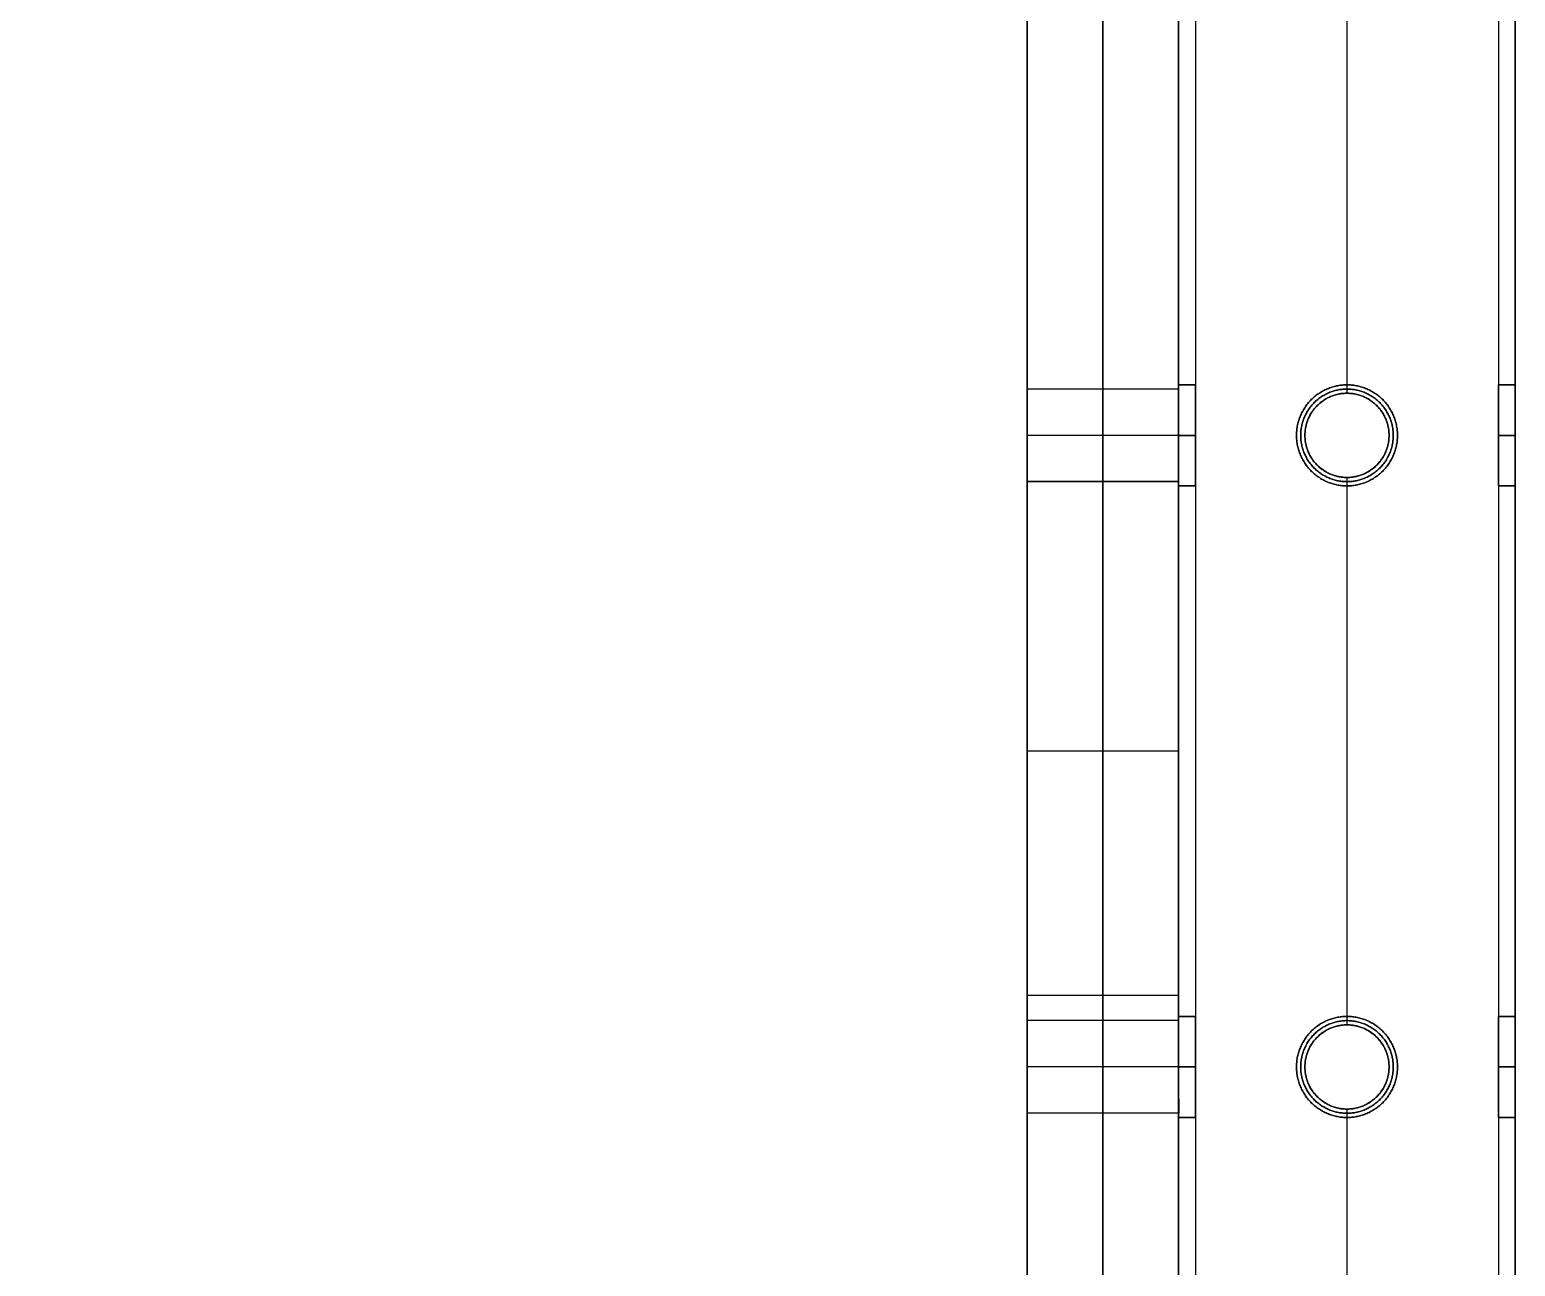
# Model space of a CAD drawing. Header units: millimetres. Extents: x -6529 to 809, y -8611 to 207.
# Drawn here: x 632.5 to 809, y -8464.2 to -8317.3 of the extents above; entities that cross this region are included whole.
import ezdxf

# ---------------------------------------------------------------- set-up
doc = ezdxf.new("R2010")
doc.units = ezdxf.units.MM
doc.header["$MEASUREMENT"] = 0
doc.layers.add('platen', color=7, linetype='Continuous', true_color=0x007f00)
doc.layers.add('staal', color=5, linetype='Continuous', true_color=0x0000ff)

# ---------------------------------------------------------------- blocks, each defined once
blk = doc.blocks.new('plaat base')
at = {"layer": 'platen'}
for p, q in [((1070.5, 43.5), (1070.5, 43.5, 18)), ((1145.5, 43.5), (1145.5, 43.5, 18)), ((1065, 38), (1065, 38, 18)), ((1076, 38), (1076, 38, 18)), ((1140, 38), (1140, 38, 18)), ((1151, 38), (1151, 38, 18)), ((1070.5, 32.5), (1070.5, 32.5, 18)), ((1145.5, 32.5), (1145.5, 32.5, 18)), ((58, -600), (1258, -600)), ((58, -600, 18), (1258, -600, 18)), ((1296, -1007), (1296, -1007, 18)), ((1290.5, -1012.5), (1290.5, -1012.5, 18)), ((1301.5, -1012.5), (1301.5, -1012.5, 18)), ((1296, -1018), (1296, -1018, 18)), ((1296, -1082), (1296, -1082, 18)), ((1290.5, -1087.5), (1290.5, -1087.5, 18)), ((1301.5, -1087.5), (1301.5, -1087.5, 18)), ((1296, -1093), (1296, -1093, 18))]:
    blk.add_line(p, q, dxfattribs=at)
for points in [[(1258, 58), (1108, 58), (958, 58)], [(1258, 58, 18), (1108, 58, 18), (958, 58, 18)], [(1258, 58, 9), (1108, 58, 9), (958, 58, 9)], [(1108, 58), (1108, 58, 9), (1108, 58, 18)], [(1316, -1200), (1316, -1050), (1316, -900)], [(1316, -1200, 18), (1316, -1050, 18), (1316, -900, 18)], [(1316, -1200, 9), (1316, -1050, 9), (1316, -900, 9)], [(1316, -1050), (1316, -1050, 9), (1316, -1050, 18)], [(958, -1200), (1137, -1200), (1316, -1200)], [(958, -1200, 18), (1137, -1200, 18), (1316, -1200, 18)], [(958, -1200, 9), (1137, -1200, 9), (1316, -1200, 9)], [(1137, -1200), (1137, -1200, 9), (1137, -1200, 18)]]:
    blk.add_open_spline(points, degree=2, dxfattribs=at)
for points in [[(1070.5, 43.5), (1076, 43.5), (1076, 38), (1076, 32.5), (1070.5, 32.5), (1065, 32.5), (1065, 38), (1065, 43.5), (1070.5, 43.5)], [(1070.5, 43.5, 18), (1076, 43.5, 18), (1076, 38, 18), (1076, 32.5, 18), (1070.5, 32.5, 18), (1065, 32.5, 18), (1065, 38, 18), (1065, 43.5, 18), (1070.5, 43.5, 18)], [(1145.5, 43.5), (1151, 43.5), (1151, 38), (1151, 32.5), (1145.5, 32.5), (1140, 32.5), (1140, 38), (1140, 43.5), (1145.5, 43.5)], [(1145.5, 43.5, 18), (1151, 43.5, 18), (1151, 38, 18), (1151, 32.5, 18), (1145.5, 32.5, 18), (1140, 32.5, 18), (1140, 38, 18), (1140, 43.5, 18), (1145.5, 43.5, 18)], [(1290.5, -1012.5), (1290.5, -1007), (1296, -1007), (1301.5, -1007), (1301.5, -1012.5), (1301.5, -1018), (1296, -1018), (1290.5, -1018), (1290.5, -1012.5)], [(1290.5, -1012.5, 18), (1290.5, -1007, 18), (1296, -1007, 18), (1301.5, -1007, 18), (1301.5, -1012.5, 18), (1301.5, -1018, 18), (1296, -1018, 18), (1290.5, -1018, 18), (1290.5, -1012.5, 18)], [(1290.5, -1087.5), (1290.5, -1082), (1296, -1082), (1301.5, -1082), (1301.5, -1087.5), (1301.5, -1093), (1296, -1093), (1290.5, -1093), (1290.5, -1087.5)], [(1290.5, -1087.5, 18), (1290.5, -1082, 18), (1296, -1082, 18), (1301.5, -1082, 18), (1301.5, -1087.5, 18), (1301.5, -1093, 18), (1296, -1093, 18), (1290.5, -1093, 18), (1290.5, -1087.5, 18)]]:
    blk.add_rational_spline(points, [1, 0.707106781187, 1, 0.707106781187, 1, 0.707106781187, 1, 0.707106781187, 1], degree=2, knots=[-31.415927, -31.415927, -31.415927, -23.561945, -23.561945, -15.707963, -15.707963, -7.853982, -7.853982, 0, 0, 0], dxfattribs=at)
blk = doc.blocks.new('plaat laag')
at = {"layer": 'platen'}
for p, q in [((-0.55, -165, 638), (17.45, -165.06, 638)), ((-0.56, -170.5, 643.5), (17.44, -170.56, 643.5)), ((-0.56, -170.5, 632.5), (17.44, -170.56, 632.5)), ((-0.58, -176, 638), (17.42, -176.06, 638)), ((-0.79, -240, 638), (17.21, -240.06, 638)), ((-0.81, -245.5, 643.5), (17.19, -245.56, 643.5)), ((-0.81, -245.5, 632.5), (17.19, -245.56, 632.5)), ((-0.83, -251, 638), (17.17, -251.06, 638))]:
    blk.add_line(p, q, dxfattribs=at)
for points in [[(-1.18, -358), (-0.59, -179), (0, 0)], [(7.82, -358.03), (8.41, -179.03), (9, -0.03)], [(16.82, -358.06), (17.41, -179.06), (18, -0.06)], [(-0.19, -58, 300), (-2.18, -658, 300), (-4.16, -1257.99, 300)], [(-0.19, -58, 658), (-0.69, -208, 658), (-1.18, -358, 658)], [(8.81, -58.03, 658), (8.31, -208.03, 658), (7.82, -358.03, 658)], [(17.81, -58.06, 300), (15.82, -658.06, 300), (13.84, -1258.05, 300)], [(17.81, -58.06, 658), (17.31, -208.06, 658), (16.82, -358.06, 658)], [(-0.59, -179), (8.41, -179.03), (17.41, -179.06)], [(-0.69, -208, 658), (8.31, -208.03, 658), (17.31, -208.06, 658)]]:
    blk.add_open_spline(points, degree=2, dxfattribs=at)
for points in [[(-0.56, -170.5, 643.5), (-0.55, -165, 643.5), (-0.55, -165, 638), (-0.55, -165, 632.5), (-0.56, -170.5, 632.5), (-0.58, -176, 632.5), (-0.58, -176, 638), (-0.58, -176, 643.5), (-0.56, -170.5, 643.5)], [(17.44, -170.56, 643.5), (17.45, -165.06, 643.5), (17.45, -165.06, 638), (17.45, -165.06, 632.5), (17.44, -170.56, 632.5), (17.42, -176.06, 632.5), (17.42, -176.06, 638), (17.42, -176.06, 643.5), (17.44, -170.56, 643.5)], [(-0.81, -245.5, 643.5), (-0.79, -240, 643.5), (-0.79, -240, 638), (-0.79, -240, 632.5), (-0.81, -245.5, 632.5), (-0.83, -251, 632.5), (-0.83, -251, 638), (-0.83, -251, 643.5), (-0.81, -245.5, 643.5)], [(17.19, -245.56, 643.5), (17.21, -240.06, 643.5), (17.21, -240.06, 638), (17.21, -240.06, 632.5), (17.19, -245.56, 632.5), (17.17, -251.06, 632.5), (17.17, -251.06, 638), (17.17, -251.06, 643.5), (17.19, -245.56, 643.5)]]:
    blk.add_rational_spline(points, [1, 0.707106781187, 1, 0.707106781187, 1, 0.707106781187, 1, 0.707106781187, 1], degree=2, knots=[-31.415927, -31.415927, -31.415927, -23.561945, -23.561945, -15.707963, -15.707963, -7.853982, -7.853982, 0, 0, 0], dxfattribs=at)
blk = doc.blocks.new('top plaat')
at = {"layer": 'platen'}
for p, q in [((1296, -1025), (1296, -1025, 18)), ((1290.5, -1030.5), (1290.5, -1030.5, 18)), ((1301.5, -1030.5), (1301.5, -1030.5, 18)), ((1296, -1036), (1296, -1036, 18)), ((1296, -1100), (1296, -1100, 18)), ((1290.5, -1105.5), (1290.5, -1105.5, 18)), ((1301.5, -1105.5), (1301.5, -1105.5, 18)), ((1296, -1111), (1296, -1111, 18))]:
    blk.add_line(p, q, dxfattribs=at)
for points in [[(1316, -1236), (1316, -927), (1316, -618), (1316, -309), (1316, 0)], [(1316, -1236, 18), (1316, -927, 18), (1316, -618, 18), (1316, -309, 18), (1316, 0, 18)], [(1316, -1236, 9), (1316, -927, 9), (1316, -618, 9), (1316, -309, 9), (1316, 0, 9)]]:
    blk.add_open_spline(points, degree=2, knots=[7292.2246, 7292.2246, 7292.2246, 7911.517745, 7911.517745, 8530.810891, 8530.810891, 8530.810891], dxfattribs=at)
for points, knots in [([(1290.5, -1030.5), (1290.5, -1025), (1296, -1025), (1301.5, -1025), (1301.5, -1030.5), (1301.5, -1036), (1296, -1036), (1290.5, -1036), (1290.5, -1030.5)], [-31.415927, -31.415927, -31.415927, -23.561945, -23.561945, -15.707963, -15.707963, -7.853982, -7.853982, 0, 0, 0]), ([(1290.5, -1030.5, 18), (1290.5, -1025, 18), (1296, -1025, 18), (1301.5, -1025, 18), (1301.5, -1030.5, 18), (1301.5, -1036, 18), (1296, -1036, 18), (1290.5, -1036, 18), (1290.5, -1030.5, 18)], [-31.415927, -31.415927, -31.415927, -23.561945, -23.561945, -15.707963, -15.707963, -7.853982, -7.853982, 0, 0, 0]), ([(1290.5, -1030.5, 9), (1290.5, -1036, 9), (1296, -1036, 9), (1301.5, -1036, 9), (1301.5, -1030.5, 9), (1301.5, -1025, 9), (1296, -1025, 9), (1290.5, -1025, 9), (1290.5, -1030.5, 9)], [0, 0, 0, 7.853982, 7.853982, 15.707963, 15.707963, 23.561945, 23.561945, 31.415927, 31.415927, 31.415927]), ([(1290.5, -1105.5), (1290.5, -1100), (1296, -1100), (1301.5, -1100), (1301.5, -1105.5), (1301.5, -1111), (1296, -1111), (1290.5, -1111), (1290.5, -1105.5)], [-31.415927, -31.415927, -31.415927, -23.561945, -23.561945, -15.707963, -15.707963, -7.853982, -7.853982, 0, 0, 0]), ([(1290.5, -1105.5, 18), (1290.5, -1100, 18), (1296, -1100, 18), (1301.5, -1100, 18), (1301.5, -1105.5, 18), (1301.5, -1111, 18), (1296, -1111, 18), (1290.5, -1111, 18), (1290.5, -1105.5, 18)], [-31.415927, -31.415927, -31.415927, -23.561945, -23.561945, -15.707963, -15.707963, -7.853982, -7.853982, 0, 0, 0]), ([(1290.5, -1105.5, 9), (1290.5, -1111, 9), (1296, -1111, 9), (1301.5, -1111, 9), (1301.5, -1105.5, 9), (1301.5, -1100, 9), (1296, -1100, 9), (1290.5, -1100, 9), (1290.5, -1105.5, 9)], [0, 0, 0, 7.853982, 7.853982, 15.707963, 15.707963, 23.561945, 23.561945, 31.415927, 31.415927, 31.415927])]:
    blk.add_rational_spline(points, [1, 0.707106781187, 1, 0.707106781187, 1, 0.707106781187, 1, 0.707106781187, 1], degree=2, knots=knots, dxfattribs=at)

msp = doc.modelspace()

# ---------------------------------------------------------------- linework, layer by layer
at = {"layer": 'staal'}
for p, q in [((771.03, -8359.5, 1972), (769.03, -8359.5, 1972)), ((769.03, -8359.5, 20), (771.03, -8359.5, 20)), ((771.03, -8359.5, 696), (769.03, -8359.5, 696)), ((789.03, -8359.5, 1990), (789.03, -8359.5, 1992)), ((789.03, -8359.5, 1952), (789.03, -8359.5, 1954)), ((789.03, -8359.5, 714), (789.03, -8359.5, 716)), ((789.03, -8359.5, 676), (789.03, -8359.5, 678)), ((789.03, -8360.5, 38), (789.03, -8360.5, 40)), ((789.03, -8360.5), (789.03, -8360.5, 2)), ((809.03, -8359.5, 1972), (807.03, -8359.5, 1972)), ((807.03, -8359.5, 20), (809.03, -8359.5, 20)), ((809.03, -8359.5, 696), (807.03, -8359.5, 696)), ((771.03, -8365.5, 1966), (769.03, -8365.5, 1966)), ((771.03, -8365.5, 1978), (769.03, -8365.5, 1978)), ((769.03, -8365.5, 14), (771.03, -8365.5, 14)), ((769.03, -8365.5, 26), (771.03, -8365.5, 26)), ((771.03, -8365.5, 690), (769.03, -8365.5, 690)), ((771.03, -8365.5, 702), (769.03, -8365.5, 702)), ((783.03, -8365.5, 1990), (783.03, -8365.5, 1992)), ((783.03, -8365.5, 1952), (783.03, -8365.5, 1954)), ((783.03, -8365.5, 714), (783.03, -8365.5, 716)), ((783.03, -8365.5, 676), (783.03, -8365.5, 678)), ((784.03, -8365.5), (784.03, -8365.5, 2)), ((784.03, -8365.5, 38), (784.03, -8365.5, 40)), ((794.03, -8365.5, 38), (794.03, -8365.5, 40)), ((794.03, -8365.5), (794.03, -8365.5, 2)), ((795.03, -8365.5, 1990), (795.03, -8365.5, 1992)), ((795.03, -8365.5, 1952), (795.03, -8365.5, 1954)), ((795.03, -8365.5, 714), (795.03, -8365.5, 716)), ((795.03, -8365.5, 676), (795.03, -8365.5, 678)), ((809.03, -8365.5, 1966), (807.03, -8365.5, 1966)), ((809.03, -8365.5, 1978), (807.03, -8365.5, 1978)), ((807.03, -8365.5, 14), (809.03, -8365.5, 14)), ((807.03, -8365.5, 26), (809.03, -8365.5, 26)), ((809.03, -8365.5, 690), (807.03, -8365.5, 690)), ((809.03, -8365.5, 702), (807.03, -8365.5, 702)), ((789.03, -8370.5, 38), (789.03, -8370.5, 40)), ((789.03, -8370.5), (789.03, -8370.5, 2)), ((771.03, -8371.5, 1972), (769.03, -8371.5, 1972)), ((769.03, -8371.5, 20), (771.03, -8371.5, 20)), ((771.03, -8371.5, 696), (769.03, -8371.5, 696)), ((789.03, -8371.5, 1990), (789.03, -8371.5, 1992)), ((789.03, -8371.5, 1952), (789.03, -8371.5, 1954)), ((789.03, -8371.5, 714), (789.03, -8371.5, 716)), ((789.03, -8371.5, 676), (789.03, -8371.5, 678)), ((809.03, -8371.5, 1972), (807.03, -8371.5, 1972)), ((807.03, -8371.5, 20), (809.03, -8371.5, 20)), ((809.03, -8371.5, 696), (807.03, -8371.5, 696)), ((771.03, -8434.5, 1972), (769.03, -8434.5, 1972)), ((769.03, -8434.5, 20), (771.03, -8434.5, 20)), ((771.03, -8434.5, 696), (769.03, -8434.5, 696)), ((789.03, -8434.5, 1990), (789.03, -8434.5, 1992)), ((789.03, -8434.5, 1952), (789.03, -8434.5, 1954)), ((789.03, -8434.5, 714), (789.03, -8434.5, 716)), ((789.03, -8434.5, 676), (789.03, -8434.5, 678)), ((809.03, -8434.5, 1972), (807.03, -8434.5, 1972)), ((807.03, -8434.5, 20), (809.03, -8434.5, 20)), ((809.03, -8434.5, 696), (807.03, -8434.5, 696)), ((789.03, -8435.5, 38), (789.03, -8435.5, 40)), ((789.03, -8435.5), (789.03, -8435.5, 2)), ((771.03, -8440.5, 1966), (769.03, -8440.5, 1966)), ((771.03, -8440.5, 1978), (769.03, -8440.5, 1978)), ((769.03, -8440.5, 14), (771.03, -8440.5, 14)), ((769.03, -8440.5, 26), (771.03, -8440.5, 26)), ((771.03, -8440.5, 690), (769.03, -8440.5, 690)), ((771.03, -8440.5, 702), (769.03, -8440.5, 702)), ((783.03, -8440.5, 1990), (783.03, -8440.5, 1992)), ((783.03, -8440.5, 1952), (783.03, -8440.5, 1954)), ((783.03, -8440.5, 714), (783.03, -8440.5, 716)), ((783.03, -8440.5, 676), (783.03, -8440.5, 678)), ((784.03, -8440.5), (784.03, -8440.5, 2)), ((784.03, -8440.5, 38), (784.03, -8440.5, 40)), ((794.03, -8440.5, 38), (794.03, -8440.5, 40)), ((794.03, -8440.5), (794.03, -8440.5, 2)), ((795.03, -8440.5, 1990), (795.03, -8440.5, 1992)), ((795.03, -8440.5, 1952), (795.03, -8440.5, 1954)), ((795.03, -8440.5, 714), (795.03, -8440.5, 716)), ((795.03, -8440.5, 676), (795.03, -8440.5, 678)), ((809.03, -8440.5, 1966), (807.03, -8440.5, 1966)), ((809.03, -8440.5, 1978), (807.03, -8440.5, 1978)), ((807.03, -8440.5, 14), (809.03, -8440.5, 14)), ((807.03, -8440.5, 26), (809.03, -8440.5, 26)), ((809.03, -8440.5, 690), (807.03, -8440.5, 690)), ((809.03, -8440.5, 702), (807.03, -8440.5, 702)), ((789.03, -8445.5, 38), (789.03, -8445.5, 40)), ((789.03, -8445.5), (789.03, -8445.5, 2)), ((771.03, -8446.5, 1972), (769.03, -8446.5, 1972)), ((769.03, -8446.5, 20), (771.03, -8446.5, 20)), ((771.03, -8446.5, 696), (769.03, -8446.5, 696)), ((789.03, -8446.5, 1990), (789.03, -8446.5, 1992)), ((789.03, -8446.5, 1952), (789.03, -8446.5, 1954)), ((789.03, -8446.5, 714), (789.03, -8446.5, 716)), ((789.03, -8446.5, 676), (789.03, -8446.5, 678)), ((809.03, -8446.5, 1972), (807.03, -8446.5, 1972)), ((807.03, -8446.5, 20), (809.03, -8446.5, 20)), ((809.03, -8446.5, 696), (807.03, -8446.5, 696))]:
    msp.add_line(p, q, dxfattribs=at)
for points in [[(-506.97, -7295), (809.03, -7295), (809.03, -8611), (-506.97, -8611)], [(-466.97, -7335), (769.03, -7335), (769.03, -8571), (-466.97, -8571)]]:
    msp.add_lwpolyline(points, close=True, dxfattribs=at)
for centre in [(789.03, -8365.5), (789.03, -8365.5, 39), (789.03, -8365.5, 1), (789.03, -8440.5), (789.03, -8440.5, 39), (789.03, -8440.5, 1)]:
    msp.add_circle(centre, 5, dxfattribs=at)
for points in [[(809.03, -7295, 1952), (809.03, -7953, 1952), (809.03, -8611, 1952)], [(809.03, -7295, 1992), (809.03, -7953, 1992), (809.03, -8611, 1992)], [(809.03, -7295), (809.03, -7953), (809.03, -8611)], [(809.03, -7295, 40), (809.03, -7953, 40), (809.03, -8611, 40)], [(809.03, -7295, 676), (809.03, -7953, 676), (809.03, -8611, 676)], [(809.03, -7295, 716), (809.03, -7953, 716), (809.03, -8611, 716)], [(807.03, -7297, 1990), (807.03, -7953, 1990), (807.03, -8609, 1990)], [(807.03, -7297, 1954), (807.03, -7953, 1954), (807.03, -8609, 1954)], [(807.03, -7297, 38), (807.03, -7953, 38), (807.03, -8609, 38)], [(807.03, -7297, 2), (807.03, -7953, 2), (807.03, -8609, 2)], [(807.03, -7297, 714), (807.03, -7953, 714), (807.03, -8609, 714)], [(807.03, -7297, 678), (807.03, -7953, 678), (807.03, -8609, 678)], [(771.03, -7333, 1990), (771.03, -7953, 1990), (771.03, -8573, 1990)], [(771.03, -7333, 1954), (771.03, -7953, 1954), (771.03, -8573, 1954)], [(771.03, -7333, 38), (771.03, -7953, 38), (771.03, -8573, 38)], [(771.03, -7333, 2), (771.03, -7953, 2), (771.03, -8573, 2)], [(771.03, -7333, 714), (771.03, -7953, 714), (771.03, -8573, 714)], [(771.03, -7333, 678), (771.03, -7953, 678), (771.03, -8573, 678)], [(769.03, -7335, 1952), (769.03, -7953, 1952), (769.03, -8571, 1952)], [(769.03, -7335, 1992), (769.03, -7953, 1992), (769.03, -8571, 1992)], [(769.03, -7335), (769.03, -7953), (769.03, -8571)], [(769.03, -7335, 40), (769.03, -7953, 40), (769.03, -8571, 40)], [(769.03, -7335, 676), (769.03, -7953, 676), (769.03, -8571, 676)], [(769.03, -7335, 716), (769.03, -7953, 716), (769.03, -8571, 716)], [(769.03, -8296.5, 1972), (769.03, -8328, 1972), (769.03, -8359.5, 1972)], [(769.03, -8296.5, 20), (769.03, -8328, 20), (769.03, -8359.5, 20)], [(769.03, -8296.5, 696), (769.03, -8328, 696), (769.03, -8359.5, 696)], [(771.03, -8296.5, 1972), (771.03, -8328, 1972), (771.03, -8359.5, 1972)], [(771.03, -8296.5, 20), (771.03, -8328, 20), (771.03, -8359.5, 20)], [(771.03, -8296.5, 696), (771.03, -8328, 696), (771.03, -8359.5, 696)], [(789.03, -8295.5, 40), (789.03, -8328, 40), (789.03, -8360.5, 40)], [(789.03, -8295.5, 38), (789.03, -8328, 38), (789.03, -8360.5, 38)], [(789.03, -8295.5, 2), (789.03, -8328, 2), (789.03, -8360.5, 2)], [(789.03, -8295.5), (789.03, -8328), (789.03, -8360.5)], [(789.03, -8296.5, 1992), (789.03, -8328, 1992), (789.03, -8359.5, 1992)], [(789.03, -8296.5, 1990), (789.03, -8328, 1990), (789.03, -8359.5, 1990)], [(789.03, -8296.5, 1954), (789.03, -8328, 1954), (789.03, -8359.5, 1954)], [(789.03, -8296.5, 1952), (789.03, -8328, 1952), (789.03, -8359.5, 1952)], [(789.03, -8296.5, 716), (789.03, -8328, 716), (789.03, -8359.5, 716)], [(789.03, -8296.5, 714), (789.03, -8328, 714), (789.03, -8359.5, 714)], [(789.03, -8296.5, 678), (789.03, -8328, 678), (789.03, -8359.5, 678)], [(789.03, -8296.5, 676), (789.03, -8328, 676), (789.03, -8359.5, 676)], [(807.03, -8296.5, 1972), (807.03, -8328, 1972), (807.03, -8359.5, 1972)], [(807.03, -8296.5, 20), (807.03, -8328, 20), (807.03, -8359.5, 20)], [(807.03, -8296.5, 696), (807.03, -8328, 696), (807.03, -8359.5, 696)], [(809.03, -8296.5, 1972), (809.03, -8328, 1972), (809.03, -8359.5, 1972)], [(809.03, -8296.5, 20), (809.03, -8328, 20), (809.03, -8359.5, 20)], [(809.03, -8296.5, 696), (809.03, -8328, 696), (809.03, -8359.5, 696)], [(789.03, -8370.5, 40), (789.03, -8403, 40), (789.03, -8435.5, 40)], [(789.03, -8370.5, 38), (789.03, -8403, 38), (789.03, -8435.5, 38)], [(789.03, -8370.5, 2), (789.03, -8403, 2), (789.03, -8435.5, 2)], [(789.03, -8370.5), (789.03, -8403), (789.03, -8435.5)], [(769.03, -8371.5, 1972), (769.03, -8403, 1972), (769.03, -8434.5, 1972)], [(769.03, -8371.5, 20), (769.03, -8403, 20), (769.03, -8434.5, 20)], [(769.03, -8371.5, 696), (769.03, -8403, 696), (769.03, -8434.5, 696)], [(771.03, -8371.5, 1972), (771.03, -8403, 1972), (771.03, -8434.5, 1972)], [(771.03, -8371.5, 20), (771.03, -8403, 20), (771.03, -8434.5, 20)], [(771.03, -8371.5, 696), (771.03, -8403, 696), (771.03, -8434.5, 696)], [(789.03, -8371.5, 1992), (789.03, -8403, 1992), (789.03, -8434.5, 1992)], [(789.03, -8371.5, 1990), (789.03, -8403, 1990), (789.03, -8434.5, 1990)], [(789.03, -8371.5, 1954), (789.03, -8403, 1954), (789.03, -8434.5, 1954)], [(789.03, -8371.5, 1952), (789.03, -8403, 1952), (789.03, -8434.5, 1952)], [(789.03, -8371.5, 716), (789.03, -8403, 716), (789.03, -8434.5, 716)], [(789.03, -8371.5, 714), (789.03, -8403, 714), (789.03, -8434.5, 714)], [(789.03, -8371.5, 678), (789.03, -8403, 678), (789.03, -8434.5, 678)], [(789.03, -8371.5, 676), (789.03, -8403, 676), (789.03, -8434.5, 676)], [(807.03, -8371.5, 1972), (807.03, -8403, 1972), (807.03, -8434.5, 1972)], [(807.03, -8371.5, 20), (807.03, -8403, 20), (807.03, -8434.5, 20)], [(807.03, -8371.5, 696), (807.03, -8403, 696), (807.03, -8434.5, 696)], [(809.03, -8371.5, 1972), (809.03, -8403, 1972), (809.03, -8434.5, 1972)], [(809.03, -8371.5, 20), (809.03, -8403, 20), (809.03, -8434.5, 20)], [(809.03, -8371.5, 696), (809.03, -8403, 696), (809.03, -8434.5, 696)], [(789.03, -8445.5, 40), (789.03, -8478, 40), (789.03, -8510.5, 40)], [(789.03, -8445.5, 38), (789.03, -8478, 38), (789.03, -8510.5, 38)], [(789.03, -8445.5, 2), (789.03, -8478, 2), (789.03, -8510.5, 2)], [(789.03, -8445.5), (789.03, -8478), (789.03, -8510.5)], [(769.03, -8446.5, 1972), (769.03, -8478, 1972), (769.03, -8509.5, 1972)], [(769.03, -8446.5, 20), (769.03, -8478, 20), (769.03, -8509.5, 20)], [(769.03, -8446.5, 696), (769.03, -8478, 696), (769.03, -8509.5, 696)], [(771.03, -8446.5, 1972), (771.03, -8478, 1972), (771.03, -8509.5, 1972)], [(771.03, -8446.5, 20), (771.03, -8478, 20), (771.03, -8509.5, 20)], [(771.03, -8446.5, 696), (771.03, -8478, 696), (771.03, -8509.5, 696)], [(789.03, -8446.5, 1992), (789.03, -8478, 1992), (789.03, -8509.5, 1992)], [(789.03, -8446.5, 1990), (789.03, -8478, 1990), (789.03, -8509.5, 1990)], [(789.03, -8446.5, 1954), (789.03, -8478, 1954), (789.03, -8509.5, 1954)], [(789.03, -8446.5, 1952), (789.03, -8478, 1952), (789.03, -8509.5, 1952)], [(789.03, -8446.5, 716), (789.03, -8478, 716), (789.03, -8509.5, 716)], [(789.03, -8446.5, 714), (789.03, -8478, 714), (789.03, -8509.5, 714)], [(789.03, -8446.5, 678), (789.03, -8478, 678), (789.03, -8509.5, 678)], [(789.03, -8446.5, 676), (789.03, -8478, 676), (789.03, -8509.5, 676)], [(807.03, -8446.5, 1972), (807.03, -8478, 1972), (807.03, -8509.5, 1972)], [(807.03, -8446.5, 20), (807.03, -8478, 20), (807.03, -8509.5, 20)], [(807.03, -8446.5, 696), (807.03, -8478, 696), (807.03, -8509.5, 696)], [(809.03, -8446.5, 1972), (809.03, -8478, 1972), (809.03, -8509.5, 1972)], [(809.03, -8446.5, 20), (809.03, -8478, 20), (809.03, -8509.5, 20)], [(809.03, -8446.5, 696), (809.03, -8478, 696), (809.03, -8509.5, 696)]]:
    msp.add_open_spline(points, degree=2, dxfattribs=at)
for points, knots in [([(769.03, -8365.5, 1966), (769.03, -8371.5, 1966), (769.03, -8371.5, 1972), (769.03, -8371.5, 1978), (769.03, -8365.5, 1978), (769.03, -8359.5, 1978), (769.03, -8359.5, 1972), (769.03, -8359.5, 1966), (769.03, -8365.5, 1966)], [-31.415927, -31.415927, -31.415927, -23.561945, -23.561945, -15.707963, -15.707963, -7.853982, -7.853982, 0, 0, 0]), ([(769.03, -8365.5, 14), (769.03, -8371.5, 14), (769.03, -8371.5, 20), (769.03, -8371.5, 26), (769.03, -8365.5, 26), (769.03, -8359.5, 26), (769.03, -8359.5, 20), (769.03, -8359.5, 14), (769.03, -8365.5, 14)], [-31.415927, -31.415927, -31.415927, -23.561945, -23.561945, -15.707963, -15.707963, -7.853982, -7.853982, 0, 0, 0]), ([(769.03, -8365.5, 690), (769.03, -8371.5, 690), (769.03, -8371.5, 696), (769.03, -8371.5, 702), (769.03, -8365.5, 702), (769.03, -8359.5, 702), (769.03, -8359.5, 696), (769.03, -8359.5, 690), (769.03, -8365.5, 690)], [-31.415927, -31.415927, -31.415927, -23.561945, -23.561945, -15.707963, -15.707963, -7.853982, -7.853982, 0, 0, 0]), ([(771.03, -8365.5, 1966), (771.03, -8359.5, 1966), (771.03, -8359.5, 1972), (771.03, -8359.5, 1978), (771.03, -8365.5, 1978), (771.03, -8371.5, 1978), (771.03, -8371.5, 1972), (771.03, -8371.5, 1966), (771.03, -8365.5, 1966)], [0, 0, 0, 7.853982, 7.853982, 15.707963, 15.707963, 23.561945, 23.561945, 31.415927, 31.415927, 31.415927]), ([(771.03, -8365.5, 14), (771.03, -8359.5, 14), (771.03, -8359.5, 20), (771.03, -8359.5, 26), (771.03, -8365.5, 26), (771.03, -8371.5, 26), (771.03, -8371.5, 20), (771.03, -8371.5, 14), (771.03, -8365.5, 14)], [0, 0, 0, 7.853982, 7.853982, 15.707963, 15.707963, 23.561945, 23.561945, 31.415927, 31.415927, 31.415927]), ([(771.03, -8365.5, 690), (771.03, -8359.5, 690), (771.03, -8359.5, 696), (771.03, -8359.5, 702), (771.03, -8365.5, 702), (771.03, -8371.5, 702), (771.03, -8371.5, 696), (771.03, -8371.5, 690), (771.03, -8365.5, 690)], [0, 0, 0, 7.853982, 7.853982, 15.707963, 15.707963, 23.561945, 23.561945, 31.415927, 31.415927, 31.415927]), ([(783.03, -8365.5, 1992), (783.03, -8371.5, 1992), (789.03, -8371.5, 1992), (795.03, -8371.5, 1992), (795.03, -8365.5, 1992), (795.03, -8359.5, 1992), (789.03, -8359.5, 1992), (783.03, -8359.5, 1992), (783.03, -8365.5, 1992)], [-31.415927, -31.415927, -31.415927, -23.561945, -23.561945, -15.707963, -15.707963, -7.853982, -7.853982, 0, 0, 0]), ([(783.03, -8365.5, 1990), (783.03, -8359.5, 1990), (789.03, -8359.5, 1990), (795.03, -8359.5, 1990), (795.03, -8365.5, 1990), (795.03, -8371.5, 1990), (789.03, -8371.5, 1990), (783.03, -8371.5, 1990), (783.03, -8365.5, 1990)], [0, 0, 0, 7.853982, 7.853982, 15.707963, 15.707963, 23.561945, 23.561945, 31.415927, 31.415927, 31.415927]), ([(783.03, -8365.5, 1954), (783.03, -8371.5, 1954), (789.03, -8371.5, 1954), (795.03, -8371.5, 1954), (795.03, -8365.5, 1954), (795.03, -8359.5, 1954), (789.03, -8359.5, 1954), (783.03, -8359.5, 1954), (783.03, -8365.5, 1954)], [-31.415927, -31.415927, -31.415927, -23.561945, -23.561945, -15.707963, -15.707963, -7.853982, -7.853982, 0, 0, 0]), ([(783.03, -8365.5, 1952), (783.03, -8359.5, 1952), (789.03, -8359.5, 1952), (795.03, -8359.5, 1952), (795.03, -8365.5, 1952), (795.03, -8371.5, 1952), (789.03, -8371.5, 1952), (783.03, -8371.5, 1952), (783.03, -8365.5, 1952)], [0, 0, 0, 7.853982, 7.853982, 15.707963, 15.707963, 23.561945, 23.561945, 31.415927, 31.415927, 31.415927]), ([(783.03, -8365.5, 716), (783.03, -8371.5, 716), (789.03, -8371.5, 716), (795.03, -8371.5, 716), (795.03, -8365.5, 716), (795.03, -8359.5, 716), (789.03, -8359.5, 716), (783.03, -8359.5, 716), (783.03, -8365.5, 716)], [-31.415927, -31.415927, -31.415927, -23.561945, -23.561945, -15.707963, -15.707963, -7.853982, -7.853982, 0, 0, 0]), ([(783.03, -8365.5, 714), (783.03, -8359.5, 714), (789.03, -8359.5, 714), (795.03, -8359.5, 714), (795.03, -8365.5, 714), (795.03, -8371.5, 714), (789.03, -8371.5, 714), (783.03, -8371.5, 714), (783.03, -8365.5, 714)], [0, 0, 0, 7.853982, 7.853982, 15.707963, 15.707963, 23.561945, 23.561945, 31.415927, 31.415927, 31.415927]), ([(783.03, -8365.5, 678), (783.03, -8371.5, 678), (789.03, -8371.5, 678), (795.03, -8371.5, 678), (795.03, -8365.5, 678), (795.03, -8359.5, 678), (789.03, -8359.5, 678), (783.03, -8359.5, 678), (783.03, -8365.5, 678)], [-31.415927, -31.415927, -31.415927, -23.561945, -23.561945, -15.707963, -15.707963, -7.853982, -7.853982, 0, 0, 0]), ([(783.03, -8365.5, 676), (783.03, -8359.5, 676), (789.03, -8359.5, 676), (795.03, -8359.5, 676), (795.03, -8365.5, 676), (795.03, -8371.5, 676), (789.03, -8371.5, 676), (783.03, -8371.5, 676), (783.03, -8365.5, 676)], [0, 0, 0, 7.853982, 7.853982, 15.707963, 15.707963, 23.561945, 23.561945, 31.415927, 31.415927, 31.415927]), ([(784.03, -8365.5, 40), (784.03, -8370.5, 40), (789.03, -8370.5, 40), (794.03, -8370.5, 40), (794.03, -8365.5, 40), (794.03, -8360.5, 40), (789.03, -8360.5, 40), (784.03, -8360.5, 40), (784.03, -8365.5, 40)], [-31.415927, -31.415927, -31.415927, -23.561945, -23.561945, -15.707963, -15.707963, -7.853982, -7.853982, 0, 0, 0]), ([(784.03, -8365.5, 38), (784.03, -8360.5, 38), (789.03, -8360.5, 38), (794.03, -8360.5, 38), (794.03, -8365.5, 38), (794.03, -8370.5, 38), (789.03, -8370.5, 38), (784.03, -8370.5, 38), (784.03, -8365.5, 38)], [0, 0, 0, 7.853982, 7.853982, 15.707963, 15.707963, 23.561945, 23.561945, 31.415927, 31.415927, 31.415927]), ([(784.03, -8365.5, 2), (784.03, -8370.5, 2), (789.03, -8370.5, 2), (794.03, -8370.5, 2), (794.03, -8365.5, 2), (794.03, -8360.5, 2), (789.03, -8360.5, 2), (784.03, -8360.5, 2), (784.03, -8365.5, 2)], [-31.415927, -31.415927, -31.415927, -23.561945, -23.561945, -15.707963, -15.707963, -7.853982, -7.853982, 0, 0, 0]), ([(807.03, -8365.5, 1966), (807.03, -8371.5, 1966), (807.03, -8371.5, 1972), (807.03, -8371.5, 1978), (807.03, -8365.5, 1978), (807.03, -8359.5, 1978), (807.03, -8359.5, 1972), (807.03, -8359.5, 1966), (807.03, -8365.5, 1966)], [-31.415927, -31.415927, -31.415927, -23.561945, -23.561945, -15.707963, -15.707963, -7.853982, -7.853982, 0, 0, 0]), ([(807.03, -8365.5, 14), (807.03, -8371.5, 14), (807.03, -8371.5, 20), (807.03, -8371.5, 26), (807.03, -8365.5, 26), (807.03, -8359.5, 26), (807.03, -8359.5, 20), (807.03, -8359.5, 14), (807.03, -8365.5, 14)], [-31.415927, -31.415927, -31.415927, -23.561945, -23.561945, -15.707963, -15.707963, -7.853982, -7.853982, 0, 0, 0]), ([(807.03, -8365.5, 690), (807.03, -8371.5, 690), (807.03, -8371.5, 696), (807.03, -8371.5, 702), (807.03, -8365.5, 702), (807.03, -8359.5, 702), (807.03, -8359.5, 696), (807.03, -8359.5, 690), (807.03, -8365.5, 690)], [-31.415927, -31.415927, -31.415927, -23.561945, -23.561945, -15.707963, -15.707963, -7.853982, -7.853982, 0, 0, 0]), ([(809.03, -8365.5, 1966), (809.03, -8359.5, 1966), (809.03, -8359.5, 1972), (809.03, -8359.5, 1978), (809.03, -8365.5, 1978), (809.03, -8371.5, 1978), (809.03, -8371.5, 1972), (809.03, -8371.5, 1966), (809.03, -8365.5, 1966)], [0, 0, 0, 7.853982, 7.853982, 15.707963, 15.707963, 23.561945, 23.561945, 31.415927, 31.415927, 31.415927]), ([(809.03, -8365.5, 14), (809.03, -8359.5, 14), (809.03, -8359.5, 20), (809.03, -8359.5, 26), (809.03, -8365.5, 26), (809.03, -8371.5, 26), (809.03, -8371.5, 20), (809.03, -8371.5, 14), (809.03, -8365.5, 14)], [0, 0, 0, 7.853982, 7.853982, 15.707963, 15.707963, 23.561945, 23.561945, 31.415927, 31.415927, 31.415927]), ([(809.03, -8365.5, 690), (809.03, -8359.5, 690), (809.03, -8359.5, 696), (809.03, -8359.5, 702), (809.03, -8365.5, 702), (809.03, -8371.5, 702), (809.03, -8371.5, 696), (809.03, -8371.5, 690), (809.03, -8365.5, 690)], [0, 0, 0, 7.853982, 7.853982, 15.707963, 15.707963, 23.561945, 23.561945, 31.415927, 31.415927, 31.415927]), ([(769.03, -8440.5, 1966), (769.03, -8446.5, 1966), (769.03, -8446.5, 1972), (769.03, -8446.5, 1978), (769.03, -8440.5, 1978), (769.03, -8434.5, 1978), (769.03, -8434.5, 1972), (769.03, -8434.5, 1966), (769.03, -8440.5, 1966)], [-31.415927, -31.415927, -31.415927, -23.561945, -23.561945, -15.707963, -15.707963, -7.853982, -7.853982, 0, 0, 0]), ([(769.03, -8440.5, 14), (769.03, -8446.5, 14), (769.03, -8446.5, 20), (769.03, -8446.5, 26), (769.03, -8440.5, 26), (769.03, -8434.5, 26), (769.03, -8434.5, 20), (769.03, -8434.5, 14), (769.03, -8440.5, 14)], [-31.415927, -31.415927, -31.415927, -23.561945, -23.561945, -15.707963, -15.707963, -7.853982, -7.853982, 0, 0, 0]), ([(769.03, -8440.5, 690), (769.03, -8446.5, 690), (769.03, -8446.5, 696), (769.03, -8446.5, 702), (769.03, -8440.5, 702), (769.03, -8434.5, 702), (769.03, -8434.5, 696), (769.03, -8434.5, 690), (769.03, -8440.5, 690)], [-31.415927, -31.415927, -31.415927, -23.561945, -23.561945, -15.707963, -15.707963, -7.853982, -7.853982, 0, 0, 0]), ([(771.03, -8440.5, 1966), (771.03, -8434.5, 1966), (771.03, -8434.5, 1972), (771.03, -8434.5, 1978), (771.03, -8440.5, 1978), (771.03, -8446.5, 1978), (771.03, -8446.5, 1972), (771.03, -8446.5, 1966), (771.03, -8440.5, 1966)], [0, 0, 0, 7.853982, 7.853982, 15.707963, 15.707963, 23.561945, 23.561945, 31.415927, 31.415927, 31.415927]), ([(771.03, -8440.5, 14), (771.03, -8434.5, 14), (771.03, -8434.5, 20), (771.03, -8434.5, 26), (771.03, -8440.5, 26), (771.03, -8446.5, 26), (771.03, -8446.5, 20), (771.03, -8446.5, 14), (771.03, -8440.5, 14)], [0, 0, 0, 7.853982, 7.853982, 15.707963, 15.707963, 23.561945, 23.561945, 31.415927, 31.415927, 31.415927]), ([(771.03, -8440.5, 690), (771.03, -8434.5, 690), (771.03, -8434.5, 696), (771.03, -8434.5, 702), (771.03, -8440.5, 702), (771.03, -8446.5, 702), (771.03, -8446.5, 696), (771.03, -8446.5, 690), (771.03, -8440.5, 690)], [0, 0, 0, 7.853982, 7.853982, 15.707963, 15.707963, 23.561945, 23.561945, 31.415927, 31.415927, 31.415927]), ([(783.03, -8440.5, 1992), (783.03, -8446.5, 1992), (789.03, -8446.5, 1992), (795.03, -8446.5, 1992), (795.03, -8440.5, 1992), (795.03, -8434.5, 1992), (789.03, -8434.5, 1992), (783.03, -8434.5, 1992), (783.03, -8440.5, 1992)], [-31.415927, -31.415927, -31.415927, -23.561945, -23.561945, -15.707963, -15.707963, -7.853982, -7.853982, 0, 0, 0]), ([(783.03, -8440.5, 1990), (783.03, -8434.5, 1990), (789.03, -8434.5, 1990), (795.03, -8434.5, 1990), (795.03, -8440.5, 1990), (795.03, -8446.5, 1990), (789.03, -8446.5, 1990), (783.03, -8446.5, 1990), (783.03, -8440.5, 1990)], [0, 0, 0, 7.853982, 7.853982, 15.707963, 15.707963, 23.561945, 23.561945, 31.415927, 31.415927, 31.415927]), ([(783.03, -8440.5, 1954), (783.03, -8446.5, 1954), (789.03, -8446.5, 1954), (795.03, -8446.5, 1954), (795.03, -8440.5, 1954), (795.03, -8434.5, 1954), (789.03, -8434.5, 1954), (783.03, -8434.5, 1954), (783.03, -8440.5, 1954)], [-31.415927, -31.415927, -31.415927, -23.561945, -23.561945, -15.707963, -15.707963, -7.853982, -7.853982, 0, 0, 0]), ([(783.03, -8440.5, 1952), (783.03, -8434.5, 1952), (789.03, -8434.5, 1952), (795.03, -8434.5, 1952), (795.03, -8440.5, 1952), (795.03, -8446.5, 1952), (789.03, -8446.5, 1952), (783.03, -8446.5, 1952), (783.03, -8440.5, 1952)], [0, 0, 0, 7.853982, 7.853982, 15.707963, 15.707963, 23.561945, 23.561945, 31.415927, 31.415927, 31.415927]), ([(783.03, -8440.5, 716), (783.03, -8446.5, 716), (789.03, -8446.5, 716), (795.03, -8446.5, 716), (795.03, -8440.5, 716), (795.03, -8434.5, 716), (789.03, -8434.5, 716), (783.03, -8434.5, 716), (783.03, -8440.5, 716)], [-31.415927, -31.415927, -31.415927, -23.561945, -23.561945, -15.707963, -15.707963, -7.853982, -7.853982, 0, 0, 0]), ([(783.03, -8440.5, 714), (783.03, -8434.5, 714), (789.03, -8434.5, 714), (795.03, -8434.5, 714), (795.03, -8440.5, 714), (795.03, -8446.5, 714), (789.03, -8446.5, 714), (783.03, -8446.5, 714), (783.03, -8440.5, 714)], [0, 0, 0, 7.853982, 7.853982, 15.707963, 15.707963, 23.561945, 23.561945, 31.415927, 31.415927, 31.415927]), ([(783.03, -8440.5, 678), (783.03, -8446.5, 678), (789.03, -8446.5, 678), (795.03, -8446.5, 678), (795.03, -8440.5, 678), (795.03, -8434.5, 678), (789.03, -8434.5, 678), (783.03, -8434.5, 678), (783.03, -8440.5, 678)], [-31.415927, -31.415927, -31.415927, -23.561945, -23.561945, -15.707963, -15.707963, -7.853982, -7.853982, 0, 0, 0]), ([(783.03, -8440.5, 676), (783.03, -8434.5, 676), (789.03, -8434.5, 676), (795.03, -8434.5, 676), (795.03, -8440.5, 676), (795.03, -8446.5, 676), (789.03, -8446.5, 676), (783.03, -8446.5, 676), (783.03, -8440.5, 676)], [0, 0, 0, 7.853982, 7.853982, 15.707963, 15.707963, 23.561945, 23.561945, 31.415927, 31.415927, 31.415927]), ([(807.03, -8440.5, 1966), (807.03, -8446.5, 1966), (807.03, -8446.5, 1972), (807.03, -8446.5, 1978), (807.03, -8440.5, 1978), (807.03, -8434.5, 1978), (807.03, -8434.5, 1972), (807.03, -8434.5, 1966), (807.03, -8440.5, 1966)], [-31.415927, -31.415927, -31.415927, -23.561945, -23.561945, -15.707963, -15.707963, -7.853982, -7.853982, 0, 0, 0]), ([(807.03, -8440.5, 14), (807.03, -8446.5, 14), (807.03, -8446.5, 20), (807.03, -8446.5, 26), (807.03, -8440.5, 26), (807.03, -8434.5, 26), (807.03, -8434.5, 20), (807.03, -8434.5, 14), (807.03, -8440.5, 14)], [-31.415927, -31.415927, -31.415927, -23.561945, -23.561945, -15.707963, -15.707963, -7.853982, -7.853982, 0, 0, 0]), ([(807.03, -8440.5, 690), (807.03, -8446.5, 690), (807.03, -8446.5, 696), (807.03, -8446.5, 702), (807.03, -8440.5, 702), (807.03, -8434.5, 702), (807.03, -8434.5, 696), (807.03, -8434.5, 690), (807.03, -8440.5, 690)], [-31.415927, -31.415927, -31.415927, -23.561945, -23.561945, -15.707963, -15.707963, -7.853982, -7.853982, 0, 0, 0]), ([(809.03, -8440.5, 1966), (809.03, -8434.5, 1966), (809.03, -8434.5, 1972), (809.03, -8434.5, 1978), (809.03, -8440.5, 1978), (809.03, -8446.5, 1978), (809.03, -8446.5, 1972), (809.03, -8446.5, 1966), (809.03, -8440.5, 1966)], [0, 0, 0, 7.853982, 7.853982, 15.707963, 15.707963, 23.561945, 23.561945, 31.415927, 31.415927, 31.415927]), ([(809.03, -8440.5, 14), (809.03, -8434.5, 14), (809.03, -8434.5, 20), (809.03, -8434.5, 26), (809.03, -8440.5, 26), (809.03, -8446.5, 26), (809.03, -8446.5, 20), (809.03, -8446.5, 14), (809.03, -8440.5, 14)], [0, 0, 0, 7.853982, 7.853982, 15.707963, 15.707963, 23.561945, 23.561945, 31.415927, 31.415927, 31.415927]), ([(809.03, -8440.5, 690), (809.03, -8434.5, 690), (809.03, -8434.5, 696), (809.03, -8434.5, 702), (809.03, -8440.5, 702), (809.03, -8446.5, 702), (809.03, -8446.5, 696), (809.03, -8446.5, 690), (809.03, -8440.5, 690)], [0, 0, 0, 7.853982, 7.853982, 15.707963, 15.707963, 23.561945, 23.561945, 31.415927, 31.415927, 31.415927]), ([(784.03, -8440.5, 40), (784.03, -8445.5, 40), (789.03, -8445.5, 40), (794.03, -8445.5, 40), (794.03, -8440.5, 40), (794.03, -8435.5, 40), (789.03, -8435.5, 40), (784.03, -8435.5, 40), (784.03, -8440.5, 40)], [-31.415927, -31.415927, -31.415927, -23.561945, -23.561945, -15.707963, -15.707963, -7.853982, -7.853982, 0, 0, 0]), ([(784.03, -8440.5, 38), (784.03, -8435.5, 38), (789.03, -8435.5, 38), (794.03, -8435.5, 38), (794.03, -8440.5, 38), (794.03, -8445.5, 38), (789.03, -8445.5, 38), (784.03, -8445.5, 38), (784.03, -8440.5, 38)], [0, 0, 0, 7.853982, 7.853982, 15.707963, 15.707963, 23.561945, 23.561945, 31.415927, 31.415927, 31.415927]), ([(784.03, -8440.5, 2), (784.03, -8445.5, 2), (789.03, -8445.5, 2), (794.03, -8445.5, 2), (794.03, -8440.5, 2), (794.03, -8435.5, 2), (789.03, -8435.5, 2), (784.03, -8435.5, 2), (784.03, -8440.5, 2)], [-31.415927, -31.415927, -31.415927, -23.561945, -23.561945, -15.707963, -15.707963, -7.853982, -7.853982, 0, 0, 0])]:
    msp.add_rational_spline(points, [1, 0.707106781187, 1, 0.707106781187, 1, 0.707106781187, 1, 0.707106781187, 1], degree=2, knots=knots, dxfattribs=at)

# ---------------------------------------------------------------- block references
at = {"layer": 'platen'}
for name, p in [('top plaat', (-506.97, -7335, 1992)), ('plaat base', (-506.97, -7353, 40))]:
    msp.add_blockref(name, p, dxfattribs=at)
at = {"layer": 'platen', "rotation": 180.1894193054993}
msp.add_blockref('plaat laag', (769.03, -8611, 58), dxfattribs=at)
at = {"layer": 'platen', "extrusion": (-1, 4.54671e-15, 0)}
msp.add_blockref('plaat base', (7295, 1934, -769.03), dxfattribs=at)

doc.saveas('drawing.dxf')
